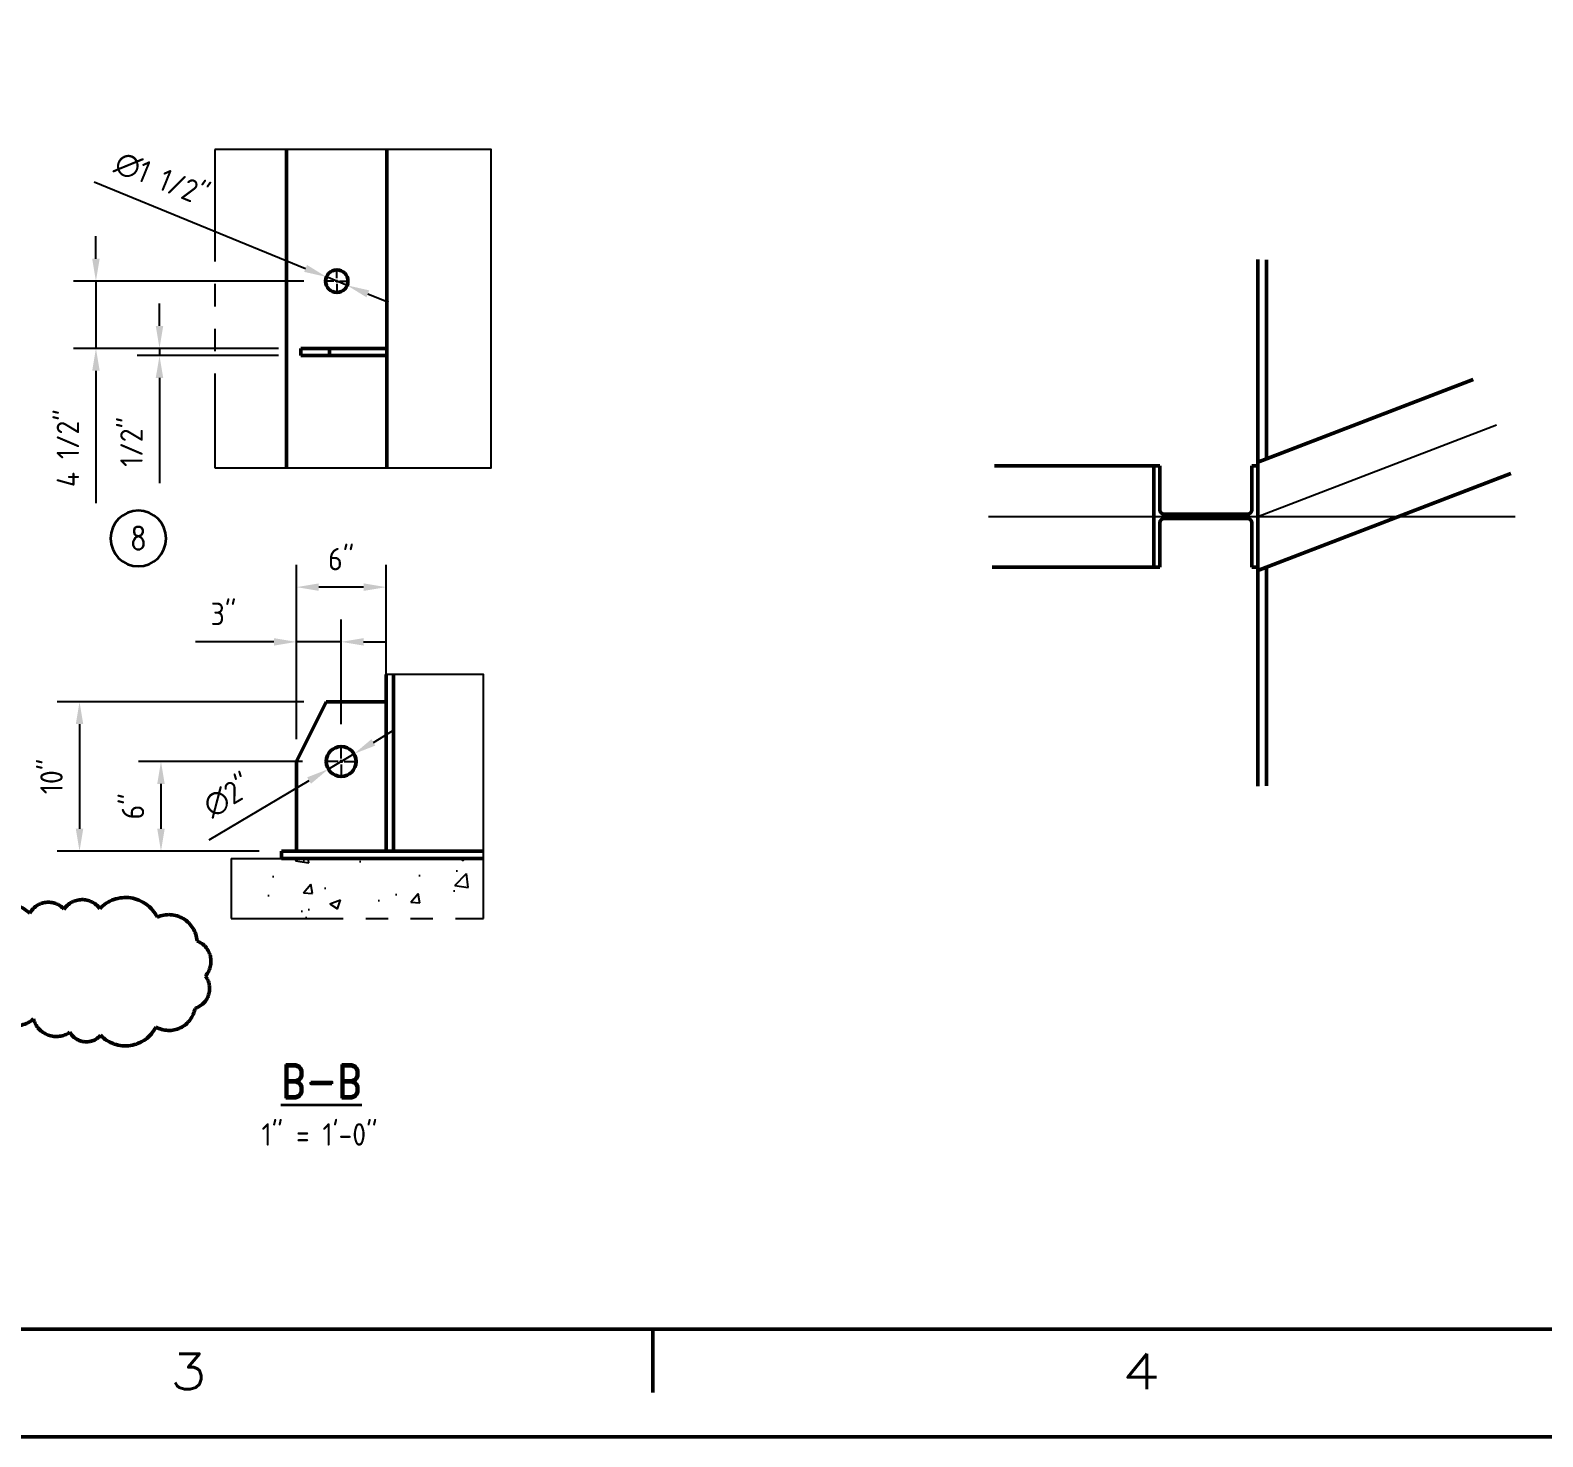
# Model space of a CAD drawing. Header units: inches. Extents: x 0 to 4731, y 0 to 1632.
# Drawn here: x 634.2 to 1038.9, y 0 to 376.4 of the extents above; entities that cross this region are included whole.
import ezdxf
from ezdxf.enums import TextEntityAlignment as Align

# ---------------------------------------------------------------- set-up
doc = ezdxf.new("R2010")
doc.units = ezdxf.units.IN
doc.header["$LTSCALE"] = 48
doc.header["$MEASUREMENT"] = 0
for name, pattern in [('CENTER', [2, 1.25, -0.25, 0.25, -0.25]), ('CENTER2', [1.125, 0.75, -0.125, 0.125, -0.125]), ('PHANTOM2', [1.25, 0.625, -0.125, 0.125, -0.125, 0.125, -0.125])]:
    doc.linetypes.add(name, pattern=pattern)
for name, color, linetype, lineweight in [('AM_11', 92, 'PHANTOM2', 25), ('AM_5', 92, 'Continuous', 25), ('AM_6', 140, 'Continuous', 35), ('AM_7', 142, 'CENTER', 25), ('Am_8', 1, 'Continuous', 25), ('AM_BOR', 255, 'Continuous', 50), ('Equipment-AM_0', 7, 'Continuous', 50), ('Equipment-AM_5', 92, 'Continuous', 25), ('Pressure-AM_0', 7, 'Continuous', 50)]:
    doc.layers.add(name, color=color, linetype=linetype, lineweight=lineweight)
doc.styles.add('ISOCP', font='ISOCP.SHX')
doc.styles.add('ROMAND', font='romand')
doc.styles.add('simplex', font='simplex.shx', dxfattribs={"width": 0.75})
doc.styles.get("Standard").update_dxf_attribs({"font": 'ROMANS.SHX', "width": 0.7})
doc.dimstyles.new('SCALE -4', dxfattribs={"dimscale": 48, "dimtxt": 0.125, "dimasz": 0.125, "dimexe": 0.125, "dimexo": 0.125, "dimgap": 0.09375, "dimtad": 1, "dimdec": 4, "dimlfac": 0.25, "dimrnd": 0.0625, "dimzin": 3, "dimdsep": 46, "dimlunit": 4, "dimtxsty": 'ISOCP', "dimcen": 0, "dimclrd": 92, "dimclre": 92, "dimclrt": 140, "dimadec": 0, "dimazin": 0, "dimtfac": 1, "dimtdec": 4, "dimtmove": 0, "dimatfit": 3, "dimfxl": 1, "dimfrac": 2, "dimtolj": 1, "dimtzin": 0, "dimarcsym": 0})
doc.dimstyles.new('SCALE -4$0', dxfattribs={"dimscale": 32, "dimtxt": 0.125, "dimasz": 0.125, "dimexe": 0.125, "dimexo": 0.125, "dimgap": 0.09375, "dimtad": 1, "dimdec": 4, "dimlfac": 0.25, "dimrnd": 0.0625, "dimzin": 3, "dimdsep": 46, "dimlunit": 4, "dimtxsty": 'ISOCP', "dimcen": 0, "dimclrd": 92, "dimclre": 92, "dimclrt": 140, "dimadec": 0, "dimazin": 0, "dimtfac": 1, "dimtdec": 4, "dimtmove": 0, "dimatfit": 3, "dimfxl": 1, "dimfrac": 2, "dimtolj": 1, "dimtzin": 0, "dimarcsym": 0})

# ---------------------------------------------------------------- blocks, each defined once
blk = doc.blocks.new('PE_FR_E')
at = {"layer": 'AM_BOR'}
blk.add_line((423.75, 15.25), (423.75, 6.25), dxfattribs=at)
at = {"layer": 'AM_BOR', "color": 9}
blk.add_lwpolyline([(0, 0), (1117.6, 0), (1117.6, 863.6), (0, 863.6)], close=True, dxfattribs=at)
at = {"layer": 'AM_BOR'}
blk.add_lwpolyline([(18.75, 15.25), (1098.85, 15.25), (1098.85, 848.35), (18.75, 848.35)], close=True, dxfattribs=at)
at = {"layer": 'AM_BOR', "style": 'simplex'}
for s, width, p in [('3', 1.22807, (357.96, 6.75)), ('4', 1.263158, (492.9, 6.75))]:
    blk.add_text(s, height=5, dxfattribs=dict(at, width=width)).set_placement(p, align=Align.CENTER)
at = {"layer": 'AM_BOR', "width": 0.9, "flags": 9}
blk.add_attdef('PENSTYLE', text='', height=1, dxfattribs=at).set_placement((1116.99, 0.33), align=Align.BOTTOM_RIGHT)
blk = doc.blocks.new('GENZOO02EQF47')
at = {"layer": 'AM_7'}
for p, q in [((0.365, 0.38), (14.549, 5.825)), ((-15.667, 0.38), (15.667, 0.38))]:
    blk.add_line(p, q, dxfattribs=at)
at = {"layer": 'Equipment-AM_0'}
for p, q in [((0.365, 15.667), (0.365, 3.604)), ((0.865, 3.796), (0.865, 15.647)), ((13.157, 8.514), (0.365, 3.604)), ((0.365, -2.844), (0.365, 3.604)), ((-15.3, 3.39), (-5.835, 3.39)), ((-5.47, 3.39), (-5.835, 3.39)), ((-5.835, 3.39), (-5.835, -2.63)), ((-5.47, 0.76), (-5.47, 3.39)), ((0, 3.39), (0, 0.76)), ((0.365, 3.39), (0, 3.39)), ((15.396, 2.926), (0.365, -2.844)), ((-5.47, -2.63), (-5.47, 0)), ((-0.25, 0.51), (-5.22, 0.51)), ((-5.22, 0.25), (-0.25, 0.25)), ((0, 0), (0, -2.63)), ((-15.449, -2.63), (-5.835, -2.63)), ((-5.835, -2.63), (-5.47, -2.63)), ((0, -2.63), (0.365, -2.63)), ((0.865, -15.647), (0.865, -2.652)), ((0.365, -2.844), (0.365, -15.667))]:
    blk.add_line(p, q, dxfattribs=at)
for centre, start, end in [((-5.22, 0.76), 180, 270), ((-5.22, 0), 90, 180), ((-0.25, 0.76), 270, 0), ((-0.25, 0), 0, 90)]:
    blk.add_arc(centre, 0.25, start, end, dxfattribs=at)
blk = doc.blocks.new('SW_CENTERMARKSYMBOL_93')
at = {"layer": 'AM_7', "color": 0}
for p, q in [((0, 0.48), (0, 2.64)), ((-0.48, 0), (-2.64, 0)), ((0, 0), (-0.24, 0)), ((0, 0), (0, 0.24)), ((0, 0), (0, -0.24)), ((0, 0), (0.24, 0)), ((0.48, 0), (2.64, 0)), ((0, -0.48), (0, -2.64))]:
    blk.add_line(p, q, dxfattribs=at)
blk = doc.blocks.new('SW_CENTERMARKSYMBOL_94')
at = {"layer": 'AM_7', "color": 0}
for p, q in [((-0.48, 0), (-1.74, 0)), ((0, 0), (-0.24, 0)), ((0, 0.48), (0, 1.74)), ((0, 0), (0, 0.24)), ((0, 0), (0, -0.24)), ((0, 0), (0.24, 0)), ((0.48, 0), (1.74, 0)), ((0, -0.48), (0, -1.74))]:
    blk.add_line(p, q, dxfattribs=at)
blk = doc.blocks.new('*D623')
at = {"layer": 'AM_5', "color": 92, "lineweight": -2, "transparency": 16777216}
for p, q in [((725.98, 185.83), (731.14, 188.89)), ((720.82, 182.76), (713.94, 178.68)), ((682.08, 159.76), (708.79, 175.62))]:
    blk.add_line(p, q, dxfattribs=at)
at = {"layer": 'AM_5', "color": 92, "transparency": 16777216}
for points in [[(725.47, 186.69), (726.49, 184.97), (720.82, 182.76)], [(708.27, 176.48), (709.3, 174.76), (713.94, 178.68)]]:
    blk.add_solid(points, dxfattribs=at)
at = {"layer": 'Defpoints', "color": 0, "transparency": 16777216}
for p in [(720.82, 182.76), (713.94, 178.68)]:
    blk.add_point(p, dxfattribs=at)
at = {"layer": 'AM_5', "color": 140, "transparency": 16777216, "insert": (687.02, 171.42), "char_height": 6, "attachment_point": 5, "rotation": 30.6948, "style": 'ISOCP'}
blk.add_mtext('\\A1;∅2"', dxfattribs=at)
blk = doc.blocks.new('*D624')
at = {"layer": 'AM_5', "color": 92, "lineweight": -2, "transparency": 16777216}
for p, q in [((706.98, 180.72), (663.15, 180.72)), ((669.15, 174.72), (669.15, 162.72)), ((695.38, 156.72), (663.15, 156.72))]:
    blk.add_line(p, q, dxfattribs=at)
at = {"layer": 'AM_5', "color": 92, "transparency": 16777216}
for points in [[(668.15, 174.72), (670.15, 174.72), (669.15, 180.72)], [(668.15, 162.72), (670.15, 162.72), (669.15, 156.72)]]:
    blk.add_solid(points, dxfattribs=at)
at = {"layer": 'Defpoints', "color": 0, "transparency": 16777216}
for p in [(712.98, 180.72), (669.15, 156.72), (701.38, 156.72)]:
    blk.add_point(p, dxfattribs=at)
at = {"layer": 'AM_5', "color": 140, "transparency": 16777216, "insert": (661.65, 168.72), "char_height": 6, "attachment_point": 5, "rotation": 90, "style": 'ISOCP'}
blk.add_mtext('\\A1;6"', dxfattribs=at)
blk = doc.blocks.new('*D466')
at = {"layer": 'AM_5', "color": 92, "lineweight": -2, "transparency": 16777216}
for p, q in [((707.38, 196.72), (641.35, 196.72)), ((647.35, 190.72), (647.35, 162.72)), ((695.38, 156.72), (641.35, 156.72))]:
    blk.add_line(p, q, dxfattribs=at)
at = {"layer": 'AM_5', "color": 92, "transparency": 16777216}
for points in [[(646.35, 190.72), (648.35, 190.72), (647.35, 196.72)], [(646.35, 162.72), (648.35, 162.72), (647.35, 156.72)]]:
    blk.add_solid(points, dxfattribs=at)
at = {"layer": 'Defpoints', "color": 0, "transparency": 16777216}
for p in [(713.38, 196.72), (647.35, 156.72), (701.38, 156.72)]:
    blk.add_point(p, dxfattribs=at)
at = {"layer": 'AM_5', "color": 140, "transparency": 16777216, "insert": (639.85, 176.72), "char_height": 6, "attachment_point": 5, "rotation": 90, "style": 'ISOCP'}
blk.add_mtext('\\A1;10"', dxfattribs=at)
blk = doc.blocks.new('*D625')
at = {"layer": 'AM_5', "color": 92, "lineweight": -2, "transparency": 16777216}
for p, q in [((705.38, 186.72), (705.38, 233.38)), ((729.38, 202.72), (729.38, 233.38)), ((723.38, 227.38), (711.38, 227.38))]:
    blk.add_line(p, q, dxfattribs=at)
at = {"layer": 'AM_5', "color": 92, "transparency": 16777216}
for points in [[(711.38, 228.38), (711.38, 226.38), (705.38, 227.38)], [(723.38, 228.38), (723.38, 226.38), (729.38, 227.38)]]:
    blk.add_solid(points, dxfattribs=at)
at = {"layer": 'Defpoints', "color": 0, "transparency": 16777216}
for p in [(705.38, 227.38), (729.38, 196.72), (705.38, 180.72)]:
    blk.add_point(p, dxfattribs=at)
at = {"layer": 'AM_5', "color": 140, "transparency": 16777216, "insert": (717.38, 234.88), "char_height": 6, "attachment_point": 5, "style": 'ISOCP'}
blk.add_mtext('\\A1;6"', dxfattribs=at)
blk = doc.blocks.new('*D467')
at = {"layer": 'AM_5', "color": 92, "lineweight": -2, "transparency": 16777216}
for p, q in [((705.38, 186.72), (705.38, 218.73)), ((717.38, 190.72), (717.38, 218.73)), ((699.38, 212.73), (678.38, 212.73)), ((717.38, 212.73), (705.38, 212.73)), ((723.38, 212.73), (729.38, 212.73))]:
    blk.add_line(p, q, dxfattribs=at)
at = {"layer": 'AM_5', "color": 92, "transparency": 16777216}
for points in [[(699.38, 213.73), (699.38, 211.73), (705.38, 212.73)], [(723.38, 213.73), (723.38, 211.73), (717.38, 212.73)]]:
    blk.add_solid(points, dxfattribs=at)
at = {"layer": 'Defpoints', "color": 0, "transparency": 16777216}
for p in [(717.38, 212.73), (717.38, 184.72), (705.38, 180.72)]:
    blk.add_point(p, dxfattribs=at)
at = {"layer": 'AM_5', "color": 140, "transparency": 16777216, "insert": (685.88, 220.23), "char_height": 6, "attachment_point": 5, "style": 'ISOCP'}
blk.add_mtext('\\A1;3"', dxfattribs=at)
blk = doc.blocks.new('*D626')
at = {"layer": 'AM_5', "color": 92, "lineweight": -2, "transparency": 16777216}
for p, q in [((651.23, 335.82), (707.85, 312.68)), ((718.96, 308.14), (713.41, 310.41)), ((724.52, 305.87), (730.07, 303.6))]:
    blk.add_line(p, q, dxfattribs=at)
at = {"layer": 'AM_5', "color": 92, "transparency": 16777216}
for points in [[(708.23, 313.61), (707.47, 311.75), (713.41, 310.41)], [(724.89, 306.8), (724.14, 304.95), (718.96, 308.14)]]:
    blk.add_solid(points, dxfattribs=at)
at = {"layer": 'Defpoints', "color": 0, "transparency": 16777216}
for p in [(713.41, 310.41), (718.96, 308.14)]:
    blk.add_point(p, dxfattribs=at)
at = {"layer": 'AM_5', "color": 140, "transparency": 16777216, "insert": (669.34, 336.52), "char_height": 6, "attachment_point": 5, "rotation": 337.7746, "style": 'ISOCP'}
blk.add_mtext('\\A1;∅1 1/2"', dxfattribs=at)
blk = doc.blocks.new('*D627')
at = {"layer": 'AM_5', "color": 92, "lineweight": -2, "transparency": 16777216}
for p, q in [((651.74, 315.28), (651.74, 321.28)), ((707.4, 309.28), (645.74, 309.28)), ((651.74, 309.28), (651.74, 291.28)), ((700.58, 291.28), (645.74, 291.28)), ((651.74, 285.28), (651.74, 249.88))]:
    blk.add_line(p, q, dxfattribs=at)
at = {"layer": 'AM_5', "color": 92, "transparency": 16777216}
for points in [[(650.74, 315.28), (652.74, 315.28), (651.74, 309.28)], [(650.74, 285.28), (652.74, 285.28), (651.74, 291.28)]]:
    blk.add_solid(points, dxfattribs=at)
at = {"layer": 'Defpoints', "color": 0, "transparency": 16777216}
for p in [(713.4, 309.28), (651.74, 291.28), (706.58, 291.28)]:
    blk.add_point(p, dxfattribs=at)
at = {"layer": 'AM_5', "color": 140, "transparency": 16777216, "insert": (644.24, 264.58), "char_height": 6, "attachment_point": 5, "rotation": 90, "style": 'ISOCP'}
blk.add_mtext('\\A1;4 1/2"', dxfattribs=at)
blk = doc.blocks.new('*D628')
at = {"layer": 'AM_5', "color": 92, "lineweight": -2, "transparency": 16777216}
for p, q in [((668.75, 297.28), (668.75, 303.28)), ((700.58, 291.28), (662.75, 291.28)), ((700.58, 289.36), (662.75, 289.36)), ((668.75, 291.28), (668.75, 289.36)), ((668.75, 283.36), (668.75, 255.16))]:
    blk.add_line(p, q, dxfattribs=at)
at = {"layer": 'AM_5', "color": 92, "transparency": 16777216}
for points in [[(667.75, 297.28), (669.75, 297.28), (668.75, 291.28)], [(667.75, 283.36), (669.75, 283.36), (668.75, 289.36)]]:
    blk.add_solid(points, dxfattribs=at)
at = {"layer": 'Defpoints', "color": 0, "transparency": 16777216}
for p in [(668.75, 289.36), (706.58, 291.28), (706.58, 289.36)]:
    blk.add_point(p, dxfattribs=at)
at = {"layer": 'AM_5', "color": 140, "transparency": 16777216, "insert": (661.25, 266.26), "char_height": 6, "attachment_point": 5, "rotation": 90, "style": 'ISOCP'}
blk.add_mtext('\\A1;1/2"', dxfattribs=at)
blk = doc.blocks.new('Item Number')
at = {"layer": 'AM_6'}
blk.add_circle((0.2187, 0.2187), 0.1552, dxfattribs=at)
at = {"layer": 'AM_6', "style": 'simplex', "width": 0.75}
blk.add_attdef('-XX', text='', height=0.125, dxfattribs=at).set_placement((6.3823, 0.1545), align=Align.CENTER)

msp = doc.modelspace()

# ---------------------------------------------------------------- hatches: boundary and pattern name
at = {"layer": 'Am_8'}
h = msp.add_hatch(dxfattribs=at)
h.set_pattern_fill('AR-CONC', color=256, scale=4)
h.set_pattern_definition([(50, (59.467, 291.03), (28.6904, -2.5101), [3, -33]), (355, (59.467, 291.03), (-5.55, 30.0877), [2.4, -26.4]), (100.4514, (61.858, 290.82), (23.1404, 27.5776), [2.5496, -28.0457]), (46.184, (59.467, 299.03), (42.6897, -6.6208), [4.5, -49.5]), (96.6356, (63.025, 298.478), (37.3865, 38.9647), [3.8244, -42.0686]), (351.184, (59.467, 299.03), (37.3865, 38.9647), [3.6, -39.6]), (21, (63.467, 297.03), (23.8763, -16.10476), [3, -33]), (326, (63.467, 297.03), (9.7326, 29.006), [2.4, -26.4]), (71.4514, (65.457, 295.687), (33.6089, 12.9012), [2.5496, -28.0457]), (37.5, (59.467, 291.029), (0.4864, 13.31575), [0, -26.08, 0, -26.8, 0, -26.5]), (7.5, (59.467, 291.03), (10.52278, 15.77647), [0, -15.28, 0, -25.48, 0, -10.1]), (327.5, (50.547, 291.029), (21.3529, -0.9022), [0, -10, 0, -31.2, 0, -41.4]), (317.5, (46.547, 291.03), (23.32745, 4.0042), [0, -13, 0, -20.72, 0, -29.4])])
h.paths.add_polyline_path([(711.076338, 154.721802), (706.576338, 154.721802), (687.92925, 154.721802), (687.92925, 138.721802), (755.425215, 138.721802), (755.425215, 154.721802)])

# ---------------------------------------------------------------- linework, layer by layer
at = {"layer": 'AM_11'}
for p, q in [((683.544086, 344.525702), (683.544086, 259.26724)), ((687.92925, 154.721802), (755.425215, 154.721802)), ((687.92925, 138.721802), (755.425215, 138.721802))]:
    msp.add_line(p, q, dxfattribs=at)
at = {"layer": 'AM_5'}
msp.add_line((687.92925, 154.721802), (687.92925, 138.721802), dxfattribs=at)
at = {"layer": 'AM_5', "flags": 128}
for points in [[(683.544086, 259.26724), (702.744065, 259.26724), (729.624036, 259.26724), (757.480411, 259.26724), (757.480411, 344.525702), (729.624036, 344.525702), (702.744065, 344.525702), (683.544086, 344.525702)], [(755.425215, 138.721802), (755.425215, 140.846808), (755.425215, 151.453419), (755.425215, 154.721802), (755.425215, 156.721816), (755.425215, 204.004155), (731.38406, 204.004155), (729.384058, 204.004155)]]:
    msp.add_lwpolyline(points, dxfattribs=at)
at = {"layer": 'Equipment-AM_0'}
for p, q in [((702.744065, 344.525702), (702.744065, 259.26724)), ((729.624036, 344.525702), (729.624036, 259.26724)), ((706.584061, 291.27833), (706.584061, 289.35832)), ((706.584061, 291.27833), (714.264052, 291.27833)), ((706.584061, 289.35832), (714.264052, 289.35832)), ((714.264052, 291.27833), (714.264052, 289.35832)), ((714.264052, 291.27833), (729.624036, 291.27833)), ((714.264052, 289.35832), (729.624036, 289.35832)), ((729.384058, 204.004155), (729.384058, 156.721816)), ((731.38406, 204.004155), (731.38406, 156.721816)), ((705.384042, 180.721815), (713.384047, 196.721833)), ((713.384047, 196.721833), (729.384058, 196.721833)), ((705.384042, 156.721816), (705.384042, 180.721815)), ((701.38404, 154.721802), (701.38404, 156.721816)), ((701.38404, 156.721816), (755.425215, 156.721816)), ((701.38404, 154.721802), (755.425215, 154.721802)), ((729.384058, 156.721816), (731.38406, 156.721816))]:
    msp.add_line(p, q, dxfattribs=at)
for centre, radius in [((716.18405, 309.275811), 3), ((717.38405, 180.721825), 4.000001)]:
    msp.add_circle(centre, radius, dxfattribs=at)
at = {"layer": 'Pressure-AM_0', "linetype": 'CENTER2'}
msp.add_lwpolyline([(617.914719, 136.74523, 0.52056705), (619.344604, 124.228439, 0.52056705), (623.092193, 114.813258, 0.52056705), (635.024644, 111.819419, 0.52056705), (644.78291, 108.259335, 0.52056705), (653.0049, 107.446916, 0.52056705), (667.779287, 109.660239, 0.52056705), (678.254668, 114.653108, 0.52056705), (681.035013, 123.301783, 0.52056705), (678.798784, 132.702965, 0.52056705), (668.1381, 139.060497, 0.52056705), (652.747239, 141.343479, 0.52056705), (643.187525, 141.176266, 0.52056705), (634.047363, 140.082916, 0.52056705)], format="xyb", close=True, dxfattribs=at)

# ---------------------------------------------------------------- block references
at = {"layer": 'AM_6'}
ref = msp.add_blockref('Item Number', (652.591951, 250.913344), dxfattribs=dict(at, xscale=-48, yscale=48, zscale=48, rotation=180))
ref.add_attrib('-XX', '8', dxfattribs={"height": 6, "rotation": 360, "style": 'simplex', "width": 0.75}).set_placement((663.091783, 237.496), align=Align.CENTER)
at = {"layer": 'AM_7'}
for name, p, xscale, yscale, zscale in [('SW_CENTERMARKSYMBOL_94', (716.18405, 309.275811), 1.599998233098078, 1.599998233098078, 1.599998233098078), ('SW_CENTERMARKSYMBOL_93', (717.38405, 180.721815), 1.666667742585793, 1.666667742585793, 1.666667742585793)]:
    msp.add_blockref(name, p, dxfattribs=dict(at, xscale=xscale, yscale=yscale, zscale=zscale))
at = {"layer": 'Equipment-AM_0', "lineweight": 0, "xscale": 1.88976377952768, "yscale": 1.88976377952768, "zscale": 1.88976377952768}
msp.add_blockref('PE_FR_E', (0, 0), dxfattribs=at)
at = {"layer": 'Equipment-AM_0', "xscale": 4.5, "yscale": 4.5, "zscale": 4.5}
msp.add_blockref('GENZOO02EQF47', (961.063747, 244.599822), dxfattribs=at)

# ---------------------------------------------------------------- texts
at = {"layer": 'AM_6', "style": 'ROMAND', "width": 0.864074}
msp.add_text('%%UB-B', height=9, dxfattribs=at).set_placement((712.074338, 90.619956), align=Align.CENTER)
at = {"layer": 'Equipment-AM_5', "color": 140, "style": 'ISOCP'}
msp.add_text('1" = 1\'-0"', height=6, dxfattribs=at).set_placement((696.05951, 77.901278))

# ---------------------------------------------------------------- dimensions: what is measured, and where the dimension line sits
at = {"layer": 'AM_5'}
for p1, p2, picture, middle in [((718.961159, 308.141056), (713.406942, 310.410567), '*D626', (666.506272, 329.574672)), ((720.823646, 182.763684), (713.944454, 178.679967), '*D623', (690.849275, 164.969903))]:
    dim = msp.add_diameter_dim_2p(p1=p1, p2=p2, dimstyle='SCALE -4', dxfattribs=at)
    dim.commit()
    dim.dimension.update_dxf_attribs({"geometry": picture, "text_midpoint": middle, "dimtype": 163})
for base, p1, p2, picture, middle in [((651.740625, 291.27833), (713.400053, 309.275811), (706.584061, 291.27833), '*D627', (644.240034, 264.57833)), ((668.748434, 289.35832), (706.584061, 291.27833), (706.584061, 289.35832), '*D628', (661.247844, 266.25832)), ((647.349992, 156.721816), (713.384047, 196.721833), (701.38404, 156.721816), '*D466', (639.849992, 176.721825)), ((669.145609, 156.721816), (712.984048, 180.721815), (701.38404, 156.721816), '*D624', (661.645609, 168.721815))]:
    dim = msp.add_linear_dim(base=base, p1=p1, p2=p2, angle=90, dimstyle='SCALE -4$0', override={"dimscale": 48}, dxfattribs=at)
    dim.commit()
    dim.dimension.update_dxf_attribs({"geometry": picture, "text_midpoint": middle})
dim = msp.add_linear_dim(base=(705.384042, 227.376025), p1=(729.384058, 196.721833), p2=(705.384042, 180.721815), dimstyle='SCALE -4$0', override={"dimscale": 48}, dxfattribs=at)
dim.commit()
dim.dimension.update_dxf_attribs({"geometry": '*D625', "text_midpoint": (717.38405, 234.876025)})
dim = msp.add_linear_dim(base=(717.38405, 212.731851), p1=(705.384042, 180.721815), p2=(717.38405, 184.721826), angle=0, dimstyle='SCALE -4$0', override={"dimscale": 48}, dxfattribs=at)
dim.commit()
dim.dimension.update_dxf_attribs({"geometry": '*D467', "text_midpoint": (685.884042, 212.731851), "dimtype": 160})

doc.saveas('drawing.dxf')
